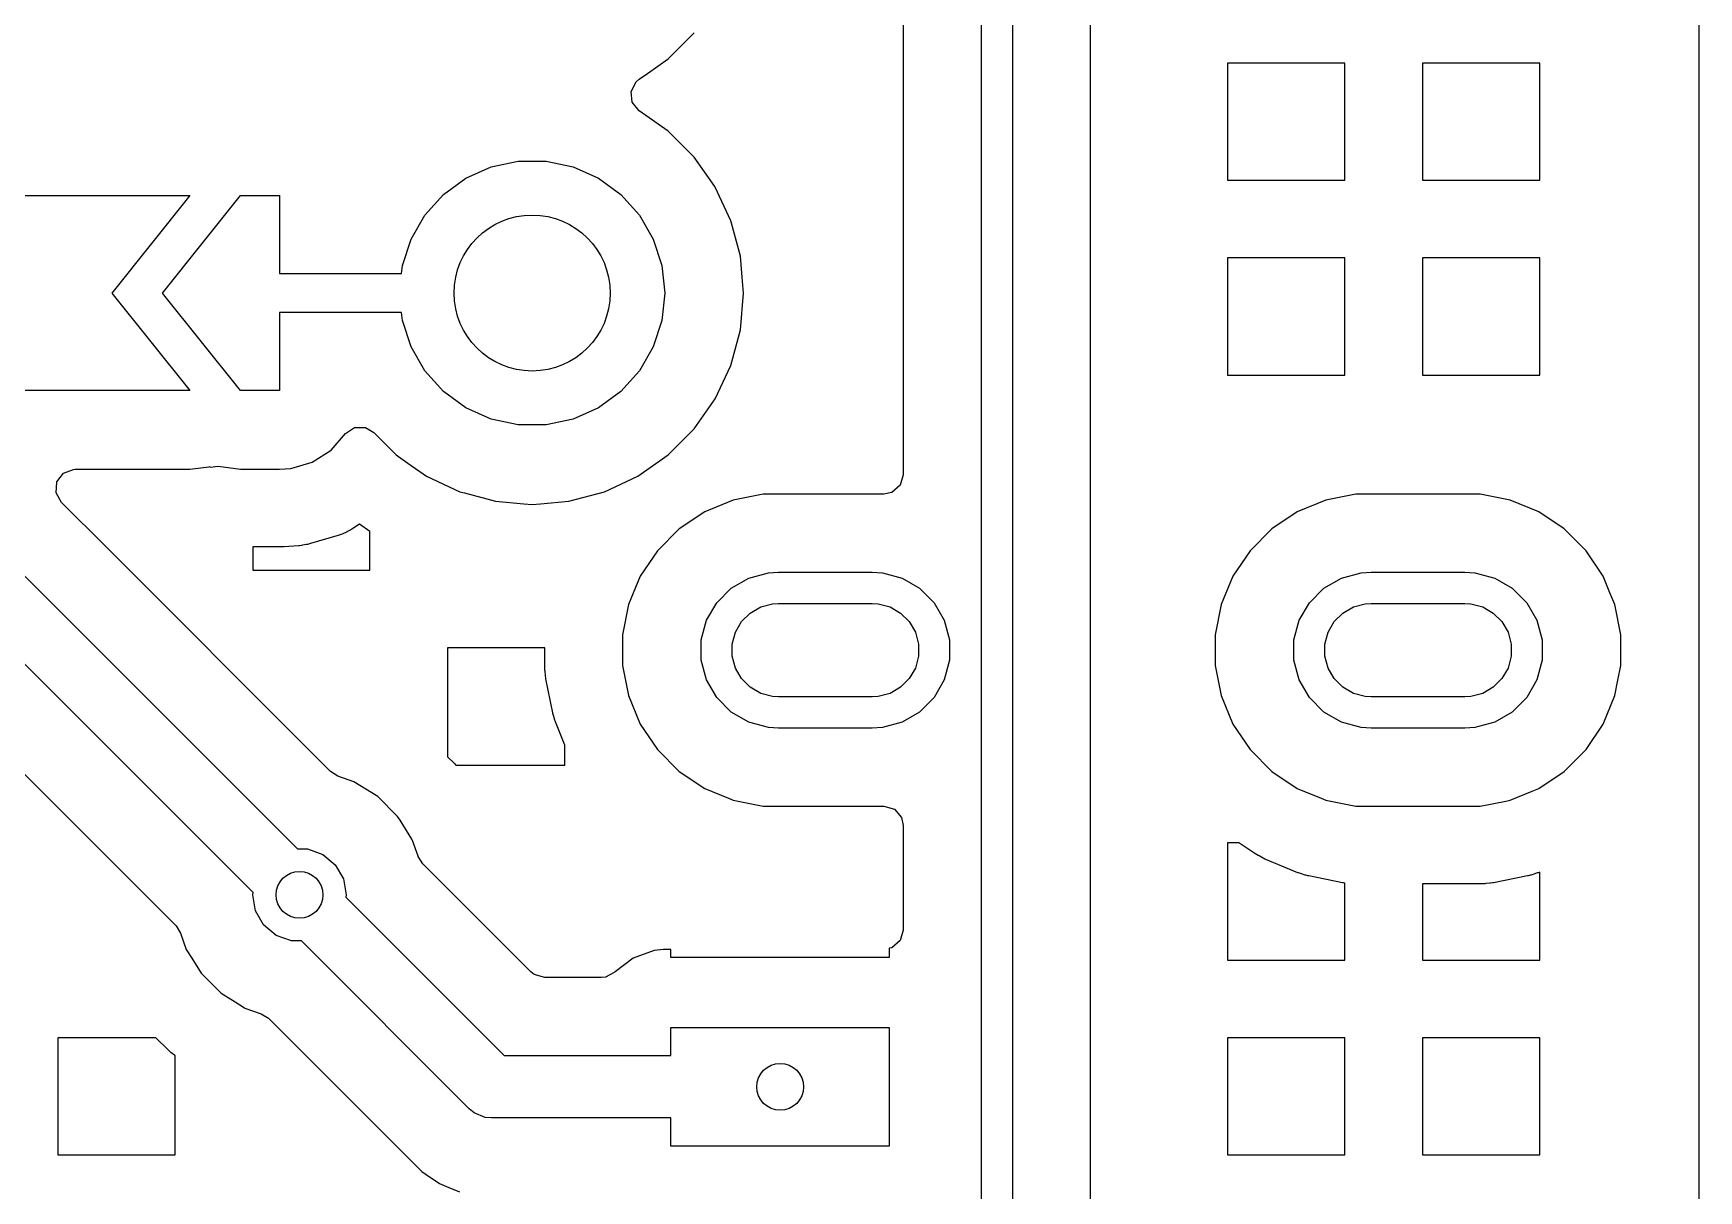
# Model space of a CAD drawing. Extents: x 2.49 to 8.57, y -5.87 to -1.87.
# Drawn here: x 8.1497 to 8.5701, y -3.5429 to -3.2507 of the extents above; entities that cross this region are included whole.
import ezdxf

# ---------------------------------------------------------------- set-up
doc = ezdxf.new("R2010")
doc.units = 0
doc.header["$MEASUREMENT"] = 0
doc.layers.add('BLACK', color=7, linetype='CONTINUOUS')

msp = doc.modelspace()

# ---------------------------------------------------------------- linework, layer by layer
at = {"layer": 'BLACK', "linetype": 'CONTINUOUS'}
for p, q in [((8.57006, -2.62723), (8.57006, -5.33301)), ((8.39685, -3.0601), (8.39685, -3.56832)), ((8.38898, -3.56588), (8.38898, -3.06173)), ((8.36927, -3.07191), (8.36927, -3.36214)), ((8.41656, -3.2878), (8.41656, -3.23858)), ((8.3099, -3.25714), (8.31648, -3.25056)), ((8.30467, -3.2608), (8.3099, -3.25714)), ((8.30183, -3.26291), (8.30259, -3.26225)), ((8.30259, -3.26225), (8.30467, -3.2608)), ((8.48071, -3.25819), (8.45111, -3.25819)), ((8.45111, -3.25819), (8.45111, -3.2878)), ((8.48071, -3.2878), (8.48071, -3.25819)), ((8.52993, -3.25819), (8.50032, -3.25819)), ((8.50032, -3.25819), (8.50032, -3.2878)), ((8.52993, -3.2878), (8.52993, -3.25819)), ((8.30059, -3.26537), (8.30183, -3.26291)), ((8.30087, -3.2681), (8.30059, -3.26537)), ((8.30259, -3.27025), (8.30087, -3.2681)), ((8.3099, -3.27537), (8.30259, -3.27025)), ((8.31648, -3.28195), (8.3099, -3.27537)), ((8.3099, -3.27537), (8.3099, -3.27537)), ((8.26525, -3.28443), (8.27209, -3.28297)), ((8.27209, -3.28297), (8.27909, -3.28297)), ((8.27909, -3.28297), (8.28593, -3.28443)), ((8.32169, -3.28939), (8.31648, -3.28195)), ((8.2532, -3.29138), (8.25886, -3.28727)), ((8.25886, -3.28727), (8.26525, -3.28443)), ((8.28593, -3.28443), (8.29232, -3.28727)), ((8.29232, -3.28727), (8.29798, -3.29138)), ((8.1439, -3.29165), (8.18917, -3.29165)), ((8.18917, -3.29165), (8.16949, -3.31625)), ((8.18228, -3.31625), (8.20197, -3.29165)), ((8.20197, -3.29165), (8.21181, -3.29165)), ((8.21181, -3.29165), (8.21181, -3.31133)), ((8.24852, -3.29658), (8.2532, -3.29138)), ((8.29798, -3.29138), (8.30266, -3.29658)), ((8.32181, -3.28957), (8.32169, -3.28939)), ((8.32574, -3.298), (8.32181, -3.28957)), ((8.41656, -3.33701), (8.41656, -3.2878)), ((8.45111, -3.2878), (8.48071, -3.2878)), ((8.50032, -3.2878), (8.52993, -3.2878)), ((8.24502, -3.30264), (8.24852, -3.29658)), ((8.30266, -3.29658), (8.30616, -3.30264)), ((8.32592, -3.29864), (8.32574, -3.298)), ((8.32574, -3.298), (8.32574, -3.298)), ((8.32574, -3.298), (8.32574, -3.298)), ((8.32815, -3.30699), (8.32592, -3.29864)), ((8.24286, -3.3093), (8.24502, -3.30264)), ((8.30616, -3.30264), (8.30832, -3.3093)), ((8.32861, -3.31222), (8.32815, -3.30699)), ((8.48071, -3.3074), (8.45111, -3.3074)), ((8.45111, -3.3074), (8.45111, -3.33701)), ((8.48071, -3.33701), (8.48071, -3.3074)), ((8.52993, -3.3074), (8.50032, -3.3074)), ((8.50032, -3.3074), (8.50032, -3.33701)), ((8.52993, -3.33701), (8.52993, -3.3074)), ((8.21181, -3.31133), (8.24264, -3.31133)), ((8.24264, -3.31133), (8.24286, -3.3093)), ((8.30832, -3.3093), (8.30906, -3.31625)), ((8.32896, -3.31625), (8.32861, -3.31222)), ((8.16949, -3.31625), (8.18917, -3.34086)), ((8.20197, -3.34086), (8.18228, -3.31625)), ((8.30906, -3.31625), (8.30832, -3.32321)), ((8.32815, -3.32552), (8.32896, -3.31625)), ((8.32896, -3.31625), (8.32896, -3.31625)), ((8.08199, -3.3222), (8.21635, -3.45656)), ((8.24264, -3.32118), (8.21181, -3.32118)), ((8.21181, -3.32118), (8.21181, -3.34086)), ((8.24286, -3.32321), (8.24264, -3.32118)), ((8.24502, -3.32987), (8.24286, -3.32321)), ((8.30832, -3.32321), (8.30616, -3.32987)), ((8.32574, -3.33451), (8.32815, -3.32552)), ((8.20514, -3.46762), (8.06854, -3.33103)), ((8.24852, -3.33592), (8.24502, -3.32987)), ((8.30616, -3.32987), (8.30266, -3.33592)), ((8.2532, -3.34112), (8.24852, -3.33592)), ((8.30266, -3.33592), (8.29798, -3.34112)), ((8.32181, -3.34294), (8.32574, -3.33451)), ((8.41656, -3.41029), (8.41656, -3.33701)), ((8.45111, -3.33701), (8.48071, -3.33701)), ((8.50032, -3.33701), (8.52993, -3.33701)), ((8.18917, -3.34086), (8.1439, -3.34086)), ((8.21181, -3.34086), (8.20197, -3.34086)), ((8.25886, -3.34524), (8.2532, -3.34112)), ((8.29798, -3.34112), (8.29232, -3.34524)), ((8.05269, -3.34304), (8.18569, -3.47604)), ((8.26525, -3.34808), (8.25886, -3.34524)), ((8.29232, -3.34524), (8.28593, -3.34808)), ((8.31648, -3.35056), (8.32181, -3.34294)), ((8.22847, -3.35172), (8.23078, -3.35023)), ((8.23078, -3.35023), (8.23353, -3.35023)), ((8.23353, -3.35023), (8.23561, -3.35146)), ((8.27209, -3.34954), (8.26525, -3.34808)), ((8.27909, -3.34954), (8.27209, -3.34954)), ((8.28593, -3.34808), (8.27909, -3.34954)), ((8.22484, -3.3559), (8.22847, -3.35172)), ((8.23561, -3.35146), (8.24128, -3.35714)), ((8.3099, -3.35714), (8.31648, -3.35056)), ((8.22008, -3.35896), (8.22484, -3.3559)), ((8.24128, -3.35714), (8.24419, -3.35917)), ((8.30228, -3.36248), (8.3099, -3.35714)), ((8.15563, -3.36394), (8.15728, -3.36174)), ((8.15728, -3.36174), (8.15985, -3.36077)), ((8.15985, -3.36077), (8.1602, -3.36076)), ((8.1602, -3.36076), (8.18917, -3.36076)), ((8.18917, -3.36076), (8.19403, -3.36016)), ((8.18917, -3.36076), (8.18917, -3.36076)), ((8.19403, -3.36016), (8.19434, -3.36008)), ((8.19403, -3.36016), (8.19403, -3.36016)), ((8.19403, -3.36016), (8.19403, -3.36016)), ((8.19434, -3.36008), (8.19437, -3.36019)), ((8.19437, -3.36019), (8.19632, -3.35995)), ((8.19632, -3.35995), (8.19636, -3.35996)), ((8.19636, -3.35996), (8.19636, -3.35996)), ((8.19636, -3.35996), (8.20197, -3.36076)), ((8.20197, -3.36076), (8.20197, -3.36076)), ((8.20197, -3.36076), (8.21181, -3.36076)), ((8.21181, -3.36076), (8.21464, -3.36056)), ((8.21464, -3.36056), (8.22008, -3.35896)), ((8.24419, -3.35917), (8.2489, -3.36248)), ((8.2489, -3.36248), (8.2489, -3.36248)), ((8.2489, -3.36248), (8.2489, -3.36248)), ((8.2489, -3.36248), (8.25734, -3.36641)), ((8.29384, -3.36641), (8.30228, -3.36248)), ((8.36927, -3.36214), (8.3685, -3.36478)), ((8.15543, -3.36668), (8.15563, -3.36394)), ((8.15675, -3.3691), (8.15543, -3.36668)), ((8.25734, -3.36641), (8.25734, -3.36641)), ((8.25734, -3.36641), (8.25734, -3.36641)), ((8.25734, -3.36641), (8.25847, -3.36671)), ((8.25847, -3.36671), (8.26632, -3.36882)), ((8.28486, -3.36882), (8.29384, -3.36641)), ((8.33392, -3.36702), (8.32631, -3.36854)), ((8.36439, -3.36702), (8.33392, -3.36702)), ((8.36642, -3.36658), (8.36439, -3.36702)), ((8.3685, -3.36478), (8.36642, -3.36658)), ((8.48352, -3.36702), (8.47591, -3.36854)), ((8.5149, -3.36702), (8.48352, -3.36702)), ((8.48352, -3.36702), (8.48352, -3.36702)), ((8.52251, -3.36854), (8.5149, -3.36702)), ((8.5149, -3.36702), (8.5149, -3.36702)), ((8.16802, -3.38037), (8.15675, -3.3691)), ((8.26632, -3.36882), (8.27351, -3.36944)), ((8.27351, -3.36944), (8.27559, -3.36963)), ((8.27559, -3.36963), (8.27767, -3.36944)), ((8.27559, -3.36963), (8.27559, -3.36963)), ((8.27559, -3.36963), (8.27559, -3.36963)), ((8.27767, -3.36944), (8.28486, -3.36882)), ((8.31914, -3.3715), (8.31269, -3.37582)), ((8.32631, -3.36854), (8.31914, -3.3715)), ((8.31914, -3.3715), (8.31914, -3.3715)), ((8.32631, -3.36854), (8.32631, -3.36854)), ((8.46874, -3.3715), (8.46229, -3.37582)), ((8.47591, -3.36854), (8.46874, -3.3715)), ((8.46874, -3.3715), (8.46874, -3.3715)), ((8.47591, -3.36854), (8.47591, -3.36854)), ((8.52968, -3.3715), (8.52251, -3.36854)), ((8.52251, -3.36854), (8.52251, -3.36854)), ((8.53613, -3.37582), (8.52968, -3.3715)), ((8.52968, -3.3715), (8.52968, -3.3715)), ((8.23203, -3.37459), (8.23009, -3.37584)), ((8.23465, -3.37643), (8.23203, -3.37459)), ((8.21761, -3.37995), (8.21735, -3.37999)), ((8.21864, -3.37976), (8.21761, -3.37995)), ((8.2189, -3.37971), (8.21864, -3.37976)), ((8.21941, -3.37959), (8.2189, -3.37971)), ((8.21966, -3.37952), (8.21941, -3.37959)), ((8.22627, -3.37758), (8.21966, -3.37952)), ((8.22661, -3.37747), (8.22627, -3.37758)), ((8.22726, -3.37722), (8.22661, -3.37747)), ((8.22759, -3.37709), (8.22726, -3.37722)), ((8.22886, -3.37651), (8.22759, -3.37709)), ((8.22917, -3.37635), (8.22886, -3.37651)), ((8.22979, -3.37601), (8.22917, -3.37635)), ((8.23009, -3.37584), (8.22979, -3.37601)), ((8.23465, -3.38622), (8.23465, -3.37643)), ((8.31269, -3.37582), (8.3072, -3.3813)), ((8.31269, -3.37582), (8.31269, -3.37582)), ((8.46229, -3.37582), (8.45681, -3.3813)), ((8.46229, -3.37582), (8.46229, -3.37582)), ((8.54162, -3.3813), (8.53613, -3.37582)), ((8.53613, -3.37582), (8.53613, -3.37582)), ((8.22096, -3.43331), (8.16802, -3.38037)), ((8.21207, -3.38037), (8.20505, -3.38037)), ((8.20505, -3.38037), (8.20505, -3.38622)), ((8.21225, -3.38036), (8.21207, -3.38037)), ((8.21277, -3.38035), (8.21225, -3.38036)), ((8.21295, -3.38034), (8.21277, -3.38035)), ((8.21657, -3.38008), (8.21295, -3.38034)), ((8.21683, -3.38005), (8.21657, -3.38008)), ((8.21735, -3.37999), (8.21683, -3.38005)), ((8.3072, -3.3813), (8.30289, -3.38775)), ((8.3072, -3.3813), (8.3072, -3.3813)), ((8.45681, -3.3813), (8.45249, -3.38775)), ((8.45681, -3.3813), (8.45681, -3.3813)), ((8.54593, -3.38775), (8.54162, -3.3813)), ((8.54162, -3.3813), (8.54162, -3.3813)), ((8.20505, -3.38622), (8.23465, -3.38622)), ((8.30289, -3.38775), (8.29992, -3.39492)), ((8.30289, -3.38775), (8.30289, -3.38775)), ((8.32581, -3.39079), (8.33026, -3.38822)), ((8.33026, -3.38822), (8.33523, -3.38689)), ((8.33523, -3.38689), (8.3378, -3.38673)), ((8.3378, -3.38673), (8.36142, -3.38673)), ((8.36142, -3.38673), (8.36399, -3.38689)), ((8.36399, -3.38689), (8.36895, -3.38822)), ((8.36895, -3.38822), (8.3734, -3.39079)), ((8.45249, -3.38775), (8.44953, -3.39492)), ((8.45249, -3.38775), (8.45249, -3.38775)), ((8.47542, -3.39079), (8.47987, -3.38822)), ((8.47987, -3.38822), (8.48483, -3.38689)), ((8.48483, -3.38689), (8.4874, -3.38673)), ((8.4874, -3.38673), (8.51102, -3.38673)), ((8.51102, -3.38673), (8.51359, -3.38689)), ((8.51359, -3.38689), (8.51856, -3.38822)), ((8.51856, -3.38822), (8.52301, -3.39079)), ((8.54767, -3.39195), (8.54593, -3.38775)), ((8.54593, -3.38775), (8.54593, -3.38775)), ((8.32218, -3.39443), (8.32581, -3.39079)), ((8.3734, -3.39079), (8.37703, -3.39443)), ((8.47178, -3.39443), (8.47542, -3.39079)), ((8.52301, -3.39079), (8.52664, -3.39443)), ((8.5489, -3.39492), (8.54767, -3.39195)), ((8.29992, -3.39492), (8.29841, -3.40253)), ((8.29992, -3.39492), (8.29992, -3.39492)), ((8.31961, -3.39888), (8.32218, -3.39443)), ((8.33061, -3.39704), (8.33328, -3.3955)), ((8.33328, -3.3955), (8.33625, -3.3947)), ((8.33625, -3.3947), (8.3378, -3.3946)), ((8.3378, -3.3946), (8.36142, -3.3946)), ((8.36142, -3.3946), (8.36296, -3.3947)), ((8.36296, -3.3947), (8.36594, -3.3955)), ((8.36594, -3.3955), (8.36861, -3.39704)), ((8.37703, -3.39443), (8.3796, -3.39888)), ((8.44953, -3.39492), (8.44801, -3.40253)), ((8.44953, -3.39492), (8.44953, -3.39492)), ((8.46921, -3.39888), (8.47178, -3.39443)), ((8.48021, -3.39704), (8.48288, -3.3955)), ((8.48288, -3.3955), (8.48586, -3.3947)), ((8.48586, -3.3947), (8.4874, -3.3946)), ((8.4874, -3.3946), (8.51102, -3.3946)), ((8.51102, -3.3946), (8.51257, -3.3947)), ((8.51257, -3.3947), (8.51554, -3.3955)), ((8.51554, -3.3955), (8.51821, -3.39704)), ((8.52664, -3.39443), (8.52921, -3.39888)), ((8.55041, -3.40253), (8.5489, -3.39492)), ((8.5489, -3.39492), (8.5489, -3.39492)), ((8.5489, -3.39492), (8.5489, -3.39492)), ((8.31828, -3.40384), (8.31961, -3.39888)), ((8.32688, -3.40189), (8.32842, -3.39922)), ((8.32842, -3.39922), (8.33061, -3.39704)), ((8.36861, -3.39704), (8.37079, -3.39922)), ((8.37079, -3.39922), (8.37233, -3.40189)), ((8.3796, -3.39888), (8.38093, -3.40384)), ((8.46788, -3.40384), (8.46921, -3.39888)), ((8.47649, -3.40189), (8.47803, -3.39922)), ((8.47803, -3.39922), (8.48021, -3.39704)), ((8.51821, -3.39704), (8.52039, -3.39922)), ((8.52039, -3.39922), (8.52194, -3.40189)), ((8.52921, -3.39888), (8.53054, -3.40384)), ((8.29841, -3.40253), (8.29841, -3.40253)), ((8.29841, -3.40253), (8.29841, -3.41029)), ((8.31828, -3.40898), (8.31828, -3.40384)), ((8.32609, -3.40487), (8.32688, -3.40189)), ((8.32609, -3.40795), (8.32609, -3.40487)), ((8.37233, -3.40189), (8.37313, -3.40487)), ((8.37313, -3.40487), (8.37313, -3.40795)), ((8.38093, -3.40384), (8.38093, -3.40898)), ((8.44801, -3.40253), (8.44801, -3.40253)), ((8.44801, -3.40253), (8.44801, -3.41029)), ((8.46788, -3.40898), (8.46788, -3.40384)), ((8.47569, -3.40487), (8.47649, -3.40189)), ((8.47569, -3.40795), (8.47569, -3.40487)), ((8.52194, -3.40189), (8.52273, -3.40487)), ((8.52273, -3.40487), (8.52273, -3.40795)), ((8.53054, -3.40384), (8.53054, -3.40898)), ((8.55041, -3.41029), (8.55041, -3.40253)), ((8.2788, -3.40583), (8.25426, -3.40583)), ((8.25426, -3.40583), (8.25426, -3.43331)), ((8.2788, -3.41077), (8.2788, -3.40583)), ((8.31961, -3.41394), (8.31828, -3.40898)), ((8.32688, -3.41093), (8.32609, -3.40795)), ((8.37313, -3.40795), (8.37233, -3.41093)), ((8.38093, -3.40898), (8.3796, -3.41394)), ((8.46921, -3.41394), (8.46788, -3.40898)), ((8.47649, -3.41093), (8.47569, -3.40795)), ((8.52273, -3.40795), (8.52194, -3.41093)), ((8.53054, -3.40898), (8.52921, -3.41394)), ((8.27881, -3.41101), (8.2788, -3.41077)), ((8.27883, -3.41149), (8.27881, -3.41101)), ((8.27885, -3.41173), (8.27883, -3.41149)), ((8.27894, -3.41269), (8.27885, -3.41173)), ((8.27897, -3.41293), (8.27894, -3.41269)), ((8.27904, -3.41341), (8.27897, -3.41293)), ((8.27908, -3.41364), (8.27904, -3.41341)), ((8.29841, -3.41029), (8.29841, -3.41029)), ((8.29841, -3.41029), (8.29841, -3.41029)), ((8.29841, -3.41029), (8.29992, -3.4179)), ((8.32842, -3.4136), (8.32688, -3.41093)), ((8.37233, -3.41093), (8.37079, -3.4136)), ((8.41656, -3.48465), (8.41656, -3.41029)), ((8.44801, -3.41029), (8.44801, -3.41029)), ((8.44801, -3.41029), (8.44801, -3.41029)), ((8.44801, -3.41029), (8.44953, -3.4179)), ((8.47803, -3.4136), (8.47649, -3.41093)), ((8.52194, -3.41093), (8.52039, -3.4136)), ((8.54967, -3.41401), (8.55041, -3.41029)), ((8.28078, -3.4222), (8.27908, -3.41364)), ((8.32218, -3.41839), (8.31961, -3.41394)), ((8.33061, -3.41578), (8.32842, -3.4136)), ((8.33328, -3.41732), (8.33061, -3.41578)), ((8.33625, -3.41812), (8.33328, -3.41732)), ((8.36594, -3.41732), (8.36296, -3.41812)), ((8.36861, -3.41578), (8.36594, -3.41732)), ((8.37079, -3.4136), (8.36861, -3.41578)), ((8.3796, -3.41394), (8.37703, -3.41839)), ((8.47178, -3.41839), (8.46921, -3.41394)), ((8.48021, -3.41578), (8.47803, -3.4136)), ((8.48288, -3.41732), (8.48021, -3.41578)), ((8.48586, -3.41812), (8.48288, -3.41732)), ((8.51554, -3.41732), (8.51257, -3.41812)), ((8.51821, -3.41578), (8.51554, -3.41732)), ((8.52039, -3.4136), (8.51821, -3.41578)), ((8.52921, -3.41394), (8.52664, -3.41839)), ((8.5489, -3.4179), (8.54967, -3.41401)), ((8.29992, -3.4179), (8.29992, -3.4179)), ((8.29992, -3.4179), (8.30289, -3.42507)), ((8.32581, -3.42203), (8.32218, -3.41839)), ((8.3378, -3.41822), (8.33625, -3.41812)), ((8.36142, -3.41822), (8.3378, -3.41822)), ((8.36296, -3.41812), (8.36142, -3.41822)), ((8.37703, -3.41839), (8.3734, -3.42203)), ((8.44953, -3.4179), (8.44953, -3.4179)), ((8.44953, -3.4179), (8.45249, -3.42507)), ((8.47542, -3.42203), (8.47178, -3.41839)), ((8.4874, -3.41822), (8.48586, -3.41812)), ((8.51102, -3.41822), (8.4874, -3.41822)), ((8.51257, -3.41812), (8.51102, -3.41822)), ((8.52664, -3.41839), (8.52301, -3.42203)), ((8.54593, -3.42507), (8.5489, -3.4179)), ((8.28084, -3.42243), (8.28078, -3.4222)), ((8.28095, -3.4229), (8.28084, -3.42243)), ((8.28102, -3.42313), (8.28095, -3.4229)), ((8.2813, -3.42405), (8.28102, -3.42313)), ((8.28137, -3.42428), (8.2813, -3.42405)), ((8.28153, -3.42474), (8.28137, -3.42428)), ((8.28162, -3.42496), (8.28153, -3.42474)), ((8.28386, -3.43037), (8.28162, -3.42496)), ((8.30289, -3.42507), (8.30289, -3.42507)), ((8.30289, -3.42507), (8.3072, -3.43152)), ((8.33026, -3.4246), (8.32581, -3.42203)), ((8.33523, -3.42593), (8.33026, -3.4246)), ((8.3378, -3.4261), (8.33523, -3.42593)), ((8.36142, -3.4261), (8.3378, -3.4261)), ((8.36399, -3.42593), (8.36142, -3.4261)), ((8.36895, -3.4246), (8.36399, -3.42593)), ((8.3734, -3.42203), (8.36895, -3.4246)), ((8.45249, -3.42507), (8.45249, -3.42507)), ((8.45249, -3.42507), (8.45681, -3.43152)), ((8.47987, -3.4246), (8.47542, -3.42203)), ((8.48483, -3.42593), (8.47987, -3.4246)), ((8.4874, -3.4261), (8.48483, -3.42593)), ((8.51102, -3.4261), (8.4874, -3.4261)), ((8.51359, -3.42593), (8.51102, -3.4261)), ((8.51856, -3.4246), (8.51359, -3.42593)), ((8.52301, -3.42203), (8.51856, -3.4246)), ((8.54162, -3.43152), (8.54593, -3.42507)), ((8.28386, -3.43543), (8.28386, -3.43037)), ((8.22469, -3.43704), (8.22096, -3.43331)), ((8.25426, -3.43331), (8.25589, -3.43494)), ((8.3072, -3.43152), (8.3072, -3.43152)), ((8.3072, -3.43152), (8.31269, -3.43701)), ((8.45681, -3.43152), (8.45681, -3.43152)), ((8.45681, -3.43152), (8.46229, -3.43701)), ((8.53613, -3.43701), (8.54162, -3.43152)), ((8.22653, -3.43819), (8.22469, -3.43704)), ((8.23061, -3.43962), (8.22653, -3.43819)), ((8.25589, -3.43494), (8.25608, -3.43514)), ((8.25608, -3.43514), (8.25634, -3.43543)), ((8.25634, -3.43543), (8.28386, -3.43543)), ((8.31269, -3.43701), (8.31269, -3.43701)), ((8.31269, -3.43701), (8.31914, -3.44132)), ((8.46229, -3.43701), (8.46229, -3.43701)), ((8.46229, -3.43701), (8.46874, -3.44132)), ((8.52968, -3.44132), (8.53613, -3.43701)), ((8.23508, -3.44243), (8.23061, -3.43962)), ((8.23061, -3.43962), (8.23061, -3.43962)), ((8.23662, -3.4434), (8.23508, -3.44243)), ((8.31914, -3.44132), (8.31914, -3.44132)), ((8.31914, -3.44132), (8.32512, -3.4438)), ((8.46874, -3.44132), (8.46874, -3.44132)), ((8.46874, -3.44132), (8.47473, -3.4438)), ((8.52251, -3.44429), (8.52806, -3.44199)), ((8.52806, -3.44199), (8.52968, -3.44132)), ((8.52968, -3.44132), (8.52968, -3.44132)), ((8.52968, -3.44132), (8.52968, -3.44132)), ((8.24164, -3.44842), (8.23662, -3.4434)), ((8.32512, -3.4438), (8.32631, -3.44429)), ((8.32631, -3.44429), (8.32631, -3.44429)), ((8.32631, -3.44429), (8.32631, -3.44429)), ((8.32631, -3.44429), (8.33392, -3.4458)), ((8.33392, -3.4458), (8.36439, -3.4458)), ((8.36439, -3.4458), (8.36703, -3.44658)), ((8.36703, -3.44658), (8.36883, -3.44865)), ((8.47473, -3.4438), (8.47591, -3.44429)), ((8.47591, -3.44429), (8.47591, -3.44429)), ((8.47591, -3.44429), (8.47591, -3.44429)), ((8.47591, -3.44429), (8.48352, -3.4458)), ((8.48352, -3.4458), (8.48352, -3.4458)), ((8.48352, -3.4458), (8.5149, -3.4458)), ((8.5149, -3.4458), (8.52135, -3.44452)), ((8.52135, -3.44452), (8.52251, -3.44429)), ((8.24224, -3.44937), (8.24164, -3.44842)), ((8.2452, -3.45409), (8.24224, -3.44937)), ((8.36883, -3.44865), (8.36927, -3.45068)), ((8.36927, -3.45068), (8.36927, -3.4771)), ((8.24542, -3.45443), (8.2452, -3.45409)), ((8.24683, -3.45846), (8.24542, -3.45443)), ((8.45399, -3.45504), (8.45111, -3.45504)), ((8.45111, -3.45504), (8.45111, -3.48465)), ((8.45825, -3.45789), (8.45399, -3.45504)), ((8.21635, -3.45656), (8.2189, -3.45656)), ((8.2189, -3.45656), (8.22275, -3.45796)), ((8.22275, -3.45796), (8.22589, -3.4606)), ((8.24685, -3.45851), (8.24683, -3.45846)), ((8.248, -3.46035), (8.24685, -3.45851)), ((8.45845, -3.45802), (8.45825, -3.45789)), ((8.45887, -3.45826), (8.45845, -3.45802)), ((8.45908, -3.45838), (8.45887, -3.45826)), ((8.45993, -3.45884), (8.45908, -3.45838)), ((8.46014, -3.45894), (8.45993, -3.45884)), ((8.46058, -3.45915), (8.46014, -3.45894)), ((8.4608, -3.45925), (8.46058, -3.45915)), ((8.46885, -3.46259), (8.4608, -3.45925)), ((8.22589, -3.4606), (8.22794, -3.46415)), ((8.27529, -3.48764), (8.248, -3.46035)), ((8.46908, -3.46267), (8.46885, -3.46259)), ((8.46953, -3.46283), (8.46908, -3.46267)), ((8.46976, -3.46291), (8.46953, -3.46283)), ((8.47068, -3.46319), (8.46976, -3.46291)), ((8.47091, -3.46325), (8.47068, -3.46319)), ((8.47138, -3.46337), (8.47091, -3.46325)), ((8.47161, -3.46342), (8.47138, -3.46337)), ((8.48017, -3.46512), (8.47161, -3.46342)), ((8.52681, -3.46342), (8.51826, -3.46512)), ((8.52704, -3.46337), (8.52681, -3.46342)), ((8.52751, -3.46325), (8.52704, -3.46337)), ((8.52774, -3.46319), (8.52751, -3.46325)), ((8.52867, -3.46291), (8.52774, -3.46319)), ((8.52889, -3.46283), (8.52867, -3.46291)), ((8.52935, -3.46267), (8.52889, -3.46283)), ((8.52957, -3.46259), (8.52935, -3.46267)), ((8.52993, -3.46244), (8.52957, -3.46259)), ((8.52993, -3.48465), (8.52993, -3.46244)), ((8.20504, -3.46819), (8.20514, -3.46762)), ((8.20575, -3.47223), (8.20504, -3.46819)), ((8.22794, -3.46415), (8.22866, -3.46819)), ((8.22866, -3.46819), (8.22856, -3.46877)), ((8.48041, -3.46517), (8.48017, -3.46512)), ((8.48071, -3.46521), (8.48041, -3.46517)), ((8.48071, -3.46541), (8.48071, -3.46521)), ((8.48071, -3.48465), (8.48071, -3.46541)), ((8.51538, -3.46541), (8.50032, -3.46541)), ((8.50032, -3.46541), (8.50032, -3.48465)), ((8.51562, -3.4654), (8.51538, -3.46541)), ((8.51611, -3.46538), (8.51562, -3.4654)), ((8.51635, -3.46536), (8.51611, -3.46538)), ((8.5173, -3.46527), (8.51635, -3.46536)), ((8.51754, -3.46524), (8.5173, -3.46527)), ((8.51802, -3.46517), (8.51754, -3.46524)), ((8.51826, -3.46512), (8.51802, -3.46517)), ((8.2078, -3.47579), (8.20575, -3.47223)), ((8.22856, -3.46877), (8.26856, -3.50877)), ((8.18569, -3.47604), (8.18685, -3.47788)), ((8.21094, -3.47842), (8.2078, -3.47579)), ((8.18685, -3.47788), (8.18827, -3.48195)), ((8.2148, -3.47982), (8.21094, -3.47842)), ((8.21734, -3.47982), (8.2148, -3.47982)), ((8.25973, -3.52222), (8.21734, -3.47982)), ((8.3685, -3.47974), (8.36642, -3.48154)), ((8.36927, -3.4771), (8.3685, -3.47974)), ((8.18827, -3.48195), (8.18827, -3.48195)), ((8.18827, -3.48195), (8.18969, -3.48421)), ((8.18969, -3.48421), (8.19205, -3.48797)), ((8.30109, -3.48421), (8.29655, -3.48761)), ((8.3064, -3.48223), (8.30109, -3.48421)), ((8.30109, -3.48421), (8.30109, -3.48421)), ((8.30874, -3.48198), (8.3064, -3.48223)), ((8.30875, -3.48198), (8.30874, -3.48198)), ((8.31063, -3.48198), (8.30875, -3.48198)), ((8.31063, -3.48397), (8.31063, -3.48198)), ((8.36575, -3.48397), (8.31063, -3.48397)), ((8.36642, -3.48154), (8.36575, -3.48169)), ((8.36575, -3.48169), (8.36575, -3.48397)), ((8.41656, -3.53386), (8.41656, -3.48465)), ((8.45111, -3.48465), (8.48071, -3.48465)), ((8.50032, -3.48465), (8.52993, -3.48465)), ((8.19205, -3.48797), (8.19707, -3.49299)), ((8.27611, -3.48829), (8.27529, -3.48764)), ((8.27875, -3.48907), (8.27611, -3.48829)), ((8.29307, -3.48907), (8.27875, -3.48907)), ((8.29411, -3.48896), (8.29307, -3.48907)), ((8.29625, -3.48779), (8.29411, -3.48896)), ((8.29627, -3.48782), (8.29625, -3.48779)), ((8.29649, -3.48766), (8.29627, -3.48782)), ((8.29652, -3.48764), (8.29649, -3.48766)), ((8.29655, -3.48761), (8.29652, -3.48764)), ((8.19707, -3.49299), (8.20063, -3.49522)), ((8.20063, -3.49522), (8.203, -3.49671)), ((8.203, -3.49671), (8.20309, -3.49677)), ((8.20309, -3.49677), (8.20716, -3.49819)), ((8.20716, -3.49819), (8.209, -3.49935)), ((8.209, -3.49935), (8.24772, -3.53807)), ((8.31063, -3.50877), (8.31063, -3.50169)), ((8.31063, -3.50169), (8.36575, -3.50169)), ((8.36575, -3.50169), (8.36575, -3.53161)), ((8.18061, -3.50425), (8.15583, -3.50425)), ((8.15583, -3.50425), (8.15583, -3.53386)), ((8.1836, -3.50724), (8.18061, -3.50425)), ((8.48071, -3.50425), (8.45111, -3.50425)), ((8.45111, -3.50425), (8.45111, -3.53386)), ((8.48071, -3.53386), (8.48071, -3.50425)), ((8.52993, -3.50425), (8.50032, -3.50425)), ((8.50032, -3.50425), (8.50032, -3.53386)), ((8.52993, -3.53386), (8.52993, -3.50425)), ((8.1838, -3.50743), (8.1836, -3.50724)), ((8.18421, -3.5078), (8.1838, -3.50743)), ((8.18442, -3.50797), (8.18421, -3.5078)), ((8.18528, -3.50866), (8.18442, -3.50797)), ((8.18544, -3.50878), (8.18528, -3.50866)), ((8.18544, -3.53386), (8.18544, -3.50878)), ((8.26856, -3.50877), (8.31063, -3.50877)), ((8.26093, -3.52319), (8.25973, -3.52222)), ((8.26376, -3.52437), (8.26093, -3.52319)), ((8.2653, -3.52452), (8.26376, -3.52437)), ((8.31063, -3.52452), (8.2653, -3.52452)), ((8.31063, -3.53161), (8.31063, -3.52452)), ((8.15583, -3.53386), (8.18544, -3.53386)), ((8.36575, -3.53161), (8.31063, -3.53161)), ((8.41656, -3.56521), (8.41656, -3.53386)), ((8.45111, -3.53386), (8.48071, -3.53386)), ((8.50032, -3.53386), (8.52993, -3.53386)), ((8.24772, -3.53807), (8.24772, -3.53807)), ((8.24772, -3.53807), (8.24772, -3.53807)), ((8.24772, -3.53807), (8.2488, -3.53879)), ((8.2488, -3.53879), (8.2488, -3.53879)), ((8.2488, -3.53879), (8.25224, -3.54109)), ((8.25224, -3.54109), (8.25224, -3.54109)), ((8.25224, -3.54109), (8.25514, -3.54229)), ((8.25514, -3.54229), (8.2562, -3.54273)), ((8.2562, -3.54273), (8.25726, -3.54317))]:
    msp.add_line(p, q, dxfattribs=at)
at = {"layer": 'BLACK'}
for centre, radius in [((8.27559, -3.31625), 0.01969), ((8.21685, -3.46819), 0.00591), ((8.33819, -3.51665), 0.00591)]:
    msp.add_circle(centre, radius, dxfattribs=at)

doc.saveas('drawing.dxf')
